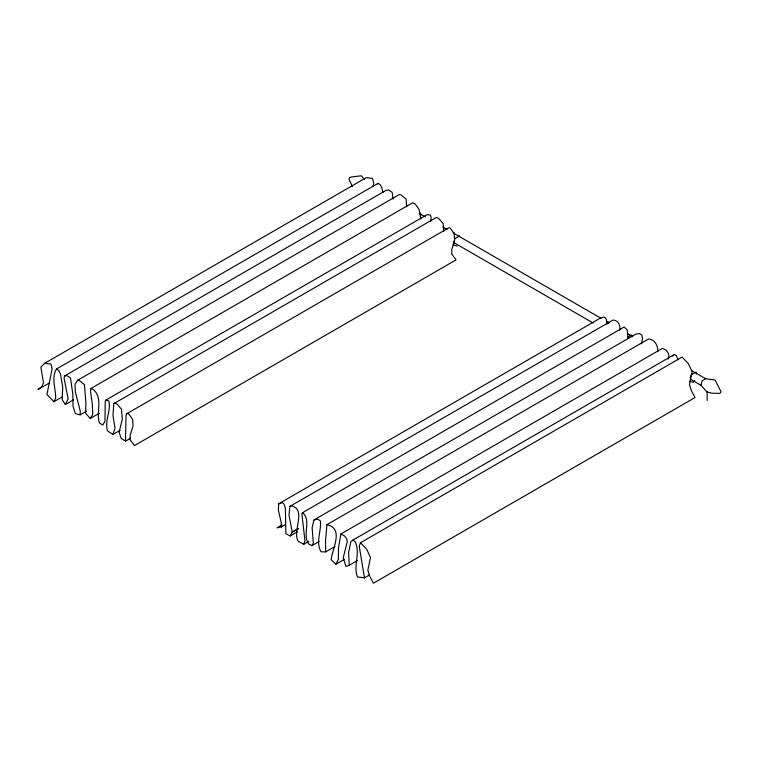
<?xml version="1.0" encoding="UTF-8"?>
<svg xmlns="http://www.w3.org/2000/svg" width="759" height="759" viewBox="0 0 759 759"><rect width="100%" height="100%" fill="white"/><g stroke="black" fill="none" stroke-linecap="round" stroke-linejoin="round"><path stroke-width="1.14" d="M49.221 383.048L37.95 389.547L41.754 386.673L43.51 382.953L40.872 367.166L44.62 363.333L50.91 364.054L52.134 368.931L46.916 394.5L53.936 401.72L55.673 398.181C55.834 388.798 51.081 377.621 56.451 369.035L58.576 370.297L60.492 374.083L62.722 387.147L62.143 399.538L65.378 404.509L68.149 398.921L64.06 378.096L64.6 375.952L66.925 375.639L70.521 377.963L72.873 394.689L73.006 406.179L75.369 413.683L80.169 414.822L80.236 411.046L75.255 391.549L75.046 384.244L77.598 380.278L399.215 194.598L401.027 194.921L406.093 199.057L406.691 206.865M77.598 380.278L79.42 380.601L84.477 384.737L85.852 402.583L85.682 413.323L90.255 418.522L92.807 414.319L92.294 403.949L90.492 391.141L91.033 388.437L93.651 389.803C103.3 398.722 95.748 412.45 99.486 423.048L102.778 425.002L104.979 421.359L105.226 401.397L105.738 400.192L108.86 400.913C111.184 410.733 104.419 421.084 107.512 430.865L112.939 434.471L114.998 428.256L112.987 415.477L113.784 403.646L114.77 403.105L116.905 403.997L121.468 409.158L122.37 418.959L119.097 432.213L121.184 438.417L125.472 441.14L126.022 415.638L126.706 413.778L448.313 228.089L449.309 227.738L450.618 228.516L454.195 233.668L454.641 240.366L451.766 249.673L451.728 254.028L456.045 259.901L134.438 445.58L130.112 439.708L130.15 435.353L133.024 426.046L132.588 419.347L129.002 414.196L127.692 413.418L126.706 413.778M657.863 351.759C658.091 345.99 655.045 339.32 648.499 339.007L326.892 524.687L325.516 540.958L325.687 551.888L321.114 551.802C315.26 542.049 321.693 531.044 320.336 520.826L317.708 519.165L313.979 519.906L312.129 527.571L313.315 543.046L311.883 545.674L308.59 543.824C302.082 534.697 311.816 519.877 302.499 512.714L301.864 513.862L304.957 540.645L303.847 544.222L298.42 541.556C291.703 531.736 307.253 509.137 291.19 505.798L289.891 506.395L288.999 515.162L292.262 532.192L298.41 528.644M606.972 324.273L606.28 319.292L605.284 317.793L603.974 317.053L600.388 318.068L278.781 503.748L278.335 509.944L281.219 522.571L281.247 526.964L276.931 527.847L282.054 524.896M430.619 221.505L431.112 217.121L430.476 215.233L427.345 214.512L105.738 400.192M668.1 359.159L668.916 355.943L668.375 353.182L666.051 350.174L662.455 348.343L340.838 534.023L338.486 548.045L338.362 559.383L336 564.165L331.19 559.744C331.901 549.412 344.51 528.349 326.892 524.687M641.583 343.827L642.484 338.467L641.943 335.146L639.325 333.486L635.596 334.226L313.979 519.906M690.235 378.134L690.737 376.037M701.022 385.287L702.122 380.762L705.661 378.713L715.12 380.022L721.05 391.834L719.968 393.361L711.933 393.2L706.771 391.853L701.022 385.287L690.756 379.358M372.925 186.629L373.751 183.251L372.527 178.374L366.236 177.653L44.62 363.333M360.449 542.761L366.739 549.317L370.487 557.467L367.859 570.218L369.605 575.958L373.409 583.225L695.026 397.545L691.221 390.278L689.466 384.538L692.104 371.777L688.356 363.627L682.066 357.081L360.449 542.761L359.225 546.233L364.453 577.827L357.432 576.944C352.954 565.607 360.952 552.656 354.918 541.357L352.783 540.161L350.876 541.736L348.647 552.22L349.216 565.284L345.99 566.518L343.22 557.732L347.299 541.622L346.768 538.862L344.434 535.854L340.838 534.023M278.781 503.748L282.357 502.733L283.667 503.473L285.337 507.619L285.896 533.767L290.175 535.977L292.13 532.116L298.268 528.568M694.789 380.449L693.46 382.327L689.466 381.284M377.555 183.811L378.058 183.355L380.193 184.617L382.1 188.403L382.849 192.758M672.483 356.056L674.4 354.481L676.535 355.677L677.948 359.775M56.451 369.035L378.058 183.355M64.6 375.952L386.208 190.272L388.542 189.959L392.137 192.283L393.077 198.972M53.936 401.72L62.124 396.995M91.033 388.437L412.64 202.757L415.268 204.124L418.996 209.171L420.847 218.972M65.378 404.509L73.576 399.784M80.169 414.822L86.317 411.274M113.784 403.646L436.387 217.425L438.522 218.307L443.085 223.478L443.778 231.097M90.255 418.522L99.467 413.2M112.939 434.471L120.112 430.334M459.669 235.85L454.736 238.696L453.208 244.996L457.203 246.039M125.472 441.14L130.586 438.19M289.891 506.395L612.807 320.118C618.386 319.918 620.492 325.602 619.809 330.288M302.499 512.714L624.116 327.034L627.247 329.918L627.997 338.476M281.247 526.964L285.346 524.602M627.513 337.309L631.46 335.032L632.076 336.844M290.175 535.977L297.348 531.841M303.847 544.222L308.97 541.262M311.883 545.674L319.046 541.537M325.687 551.888L334.899 546.565M352.783 540.161L674.4 354.481M336 564.165L344.188 559.43M349.216 565.284L357.413 560.55M690.994 374.984L695.927 372.138L696.544 373.95M364.453 577.827L369.567 574.876M419.291 213.383L425.448 216.932M442.895 227.007L447.004 229.379M453.161 232.937L600.967 318.268M607.124 321.825L609.183 323.011M627.655 333.675L632.788 336.645M691.297 370.42L705.661 378.713M453.654 242.472L593.253 323.068M364.292 179.314L361.35 175.775L350.781 177.075L349.453 177.843L349.036 179.541L352.499 186.591M607.845 321.389L608.452 323.211M453.929 232.529L454.537 234.351M420.467 213.108L421.084 214.92M707.132 391.198L707.132 400.477"/></g></svg>
